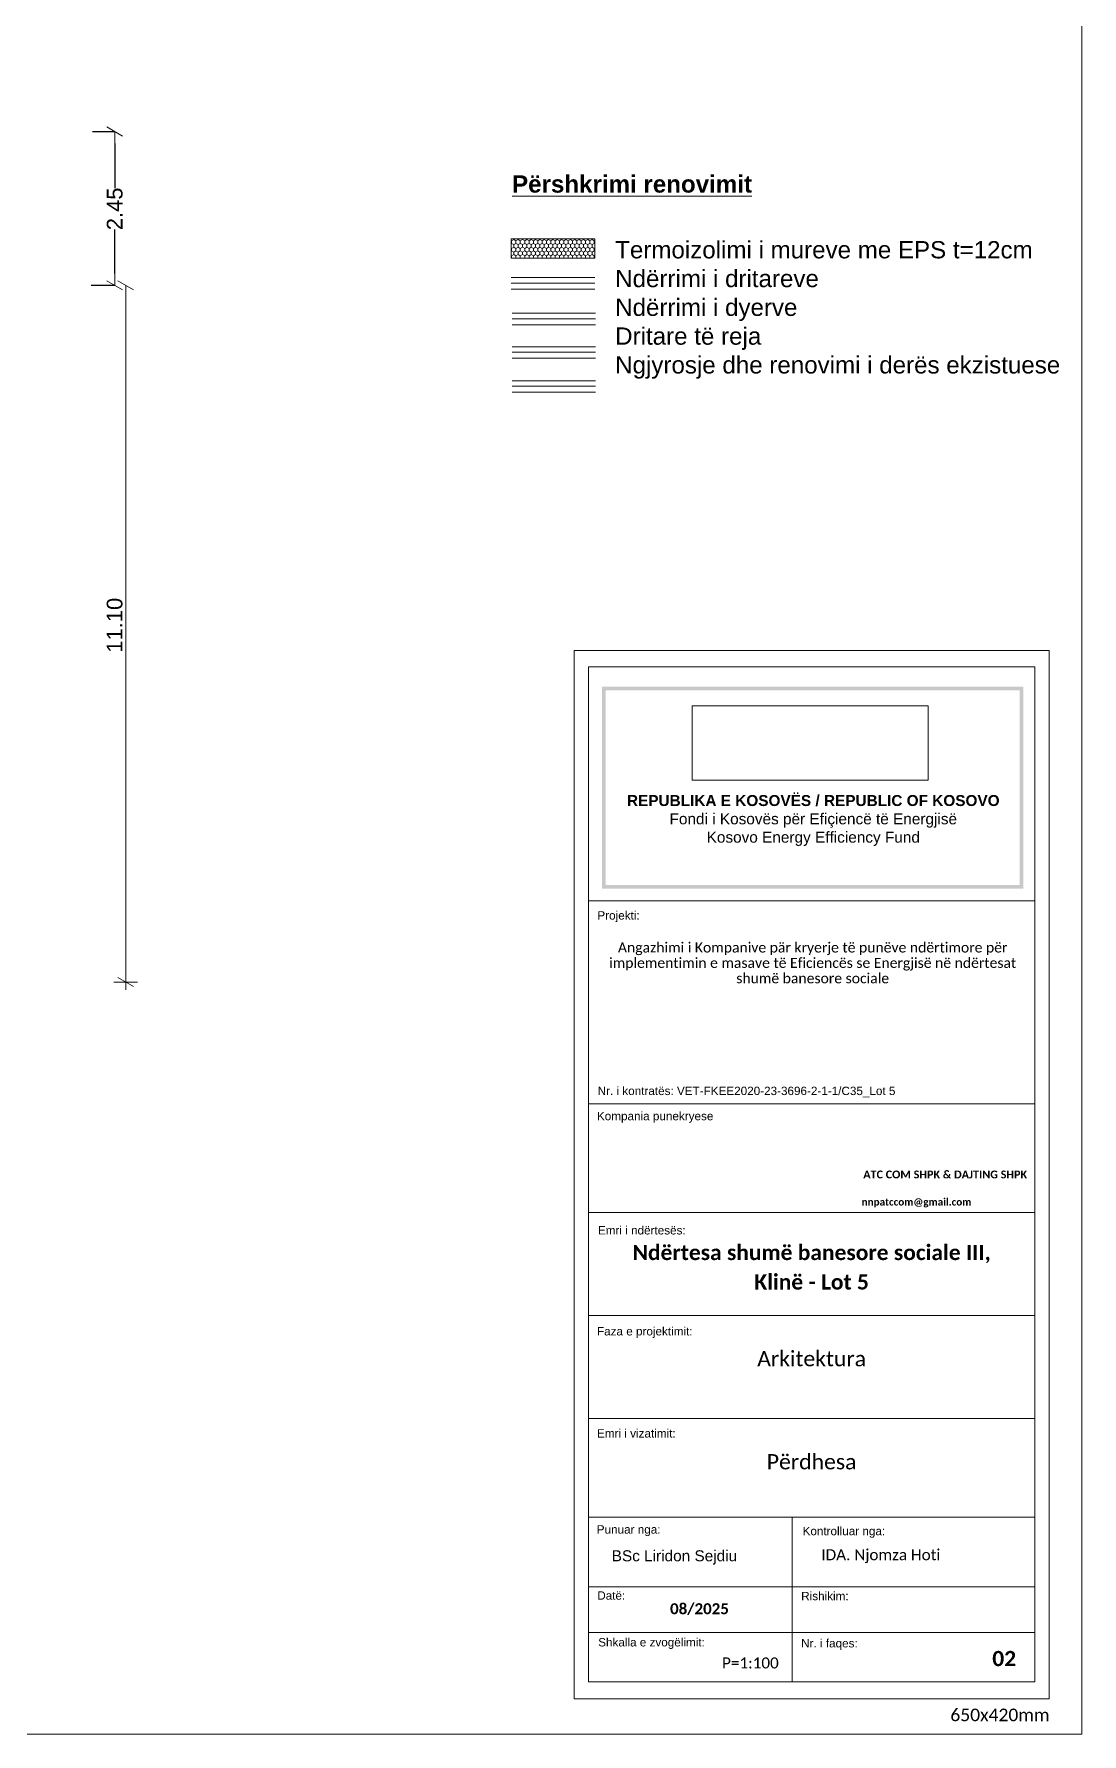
# Model space of a CAD drawing. Header units: feet. Extents: x 2791058 to 2855058, y -67651 to -26651.
# Drawn here: x 2838367 to 2855058, y -67651 to -40570 of the extents above; entities that cross this region are included whole.
import ezdxf

# ---------------------------------------------------------------- set-up
doc = ezdxf.new("R2010")
doc.units = ezdxf.units.FT
doc.header["$MEASUREMENT"] = 0
doc.header["$XCLIPFRAME"] = 0
for name, color, linetype, lineweight in [('Annotation - Text_Pen_No__1', 7, 'Continuous', 0), ('Dimensioning - General_Pen_No__41', 7, 'Continuous', 0), ('Shell - Roof_Pen_No__1', 7, 'Continuous', 0), ('Shell - Roof_Pen_No__21', 7, 'Continuous', 0), ('Structural - Bearing_Pen_No__1', 7, 'Continuous', 0), ('Structural - Bearing_Pen_No__11', 171, 'Continuous', 0), ('Structural - Bearing_Pen_No__20', 1, 'Continuous', 0), ('Structural - Bearing_Pen_No__60', 230, 'Continuous', 0), ('Text blocks_Pen_No__1', 7, 'Continuous', 0)]:
    doc.layers.add(name, color=color, linetype=linetype, lineweight=lineweight)
for name, color, linetype, lineweight, true_color in [('Annotation - Text_Pen_No__61', 7, 'Continuous', 0, 0x6a6a6a), ('Shell - Roof_Pen_No__61', 7, 'Continuous', 0, 0x6a6a6a), ('Structural - Bearing_Pen_No__14', 7, 'Continuous', 0, 0xbd8b17), ('Structural - Bearing_Pen_No__4', 7, 'Continuous', 0, 0x029e21), ('Structural - Bearing_Pen_No__86', 7, 'Continuous', 0, 0x5555ff)]:
    doc.layers.add(name, color=color, linetype=linetype, lineweight=lineweight, true_color=true_color)
doc.layers.add('Dimensioning - General', color=7, linetype='Continuous')
doc.layers.add('Drawing & Figure', color=7, linetype='Continuous')
doc.styles.add('GENERATED_STYLE_1', font='arial.ttf')
doc.styles.add('GENERATED_STYLE_2', font='arialbd.ttf')
doc.styles.add('GENERATED_STYLE_3', font='calibri.ttf')
doc.styles.add('GENERATED_STYLE_4', font='calibrib.ttf')
doc.styles.add('GENERATED_STYLE_5', font='calibril.ttf')
doc.dimstyles.new('GENERATED_STYLE__2', dxfattribs={"dimtxt": 250, "dimasz": 190, "dimexe": 0.18, "dimexo": 3, "dimgap": 0.09, "dimtad": 1, "dimlfac": 0.001, "dimzin": 0, "dimdsep": 46, "dimtxsty": 'GENERATED_STYLE_1', "dimblk": 'ARROWHEAD_2', "dimblk1": 'ARROWHEAD_2', "dimblk2": 'ARROWHEAD_2', "dimcen": 0.09, "dimclrd": 7, "dimclre": 7, "dimclrt": 7, "dimadec": 0, "dimazin": 0, "dimtfac": 1, "dimtdec": 4, "dimtmove": 0, "dimatfit": 3, "dimfxl": 1, "dimtolj": 1, "dimtzin": 0, "dimarcsym": 0})
picture_1 = doc.add_image_def('image1.png', size_in_pixel=(354, 134))

# ---------------------------------------------------------------- blocks, each defined once
blk = doc.blocks.new('ARROWHEAD_2')
at = {"color": 0, "linetype": 'Continuous', "lineweight": 0}
for p, q in [((0, 0), (-1, 0)), ((-0.38, -0.66), (0.38, 0.66))]:
    blk.add_line(p, q, dxfattribs=at)
blk = doc.blocks.new('*D149')
at = {"layer": 'Defpoints', "color": 0, "linetype": 'Continuous', "transparency": 16777216}
for p in [(2839296, -42123), (2839273, -44573), (2839653, -44573)]:
    blk.add_point(p, dxfattribs=at)
at = {"layer": 'Dimensioning - General', "color": 7, "linetype": 'Continuous', "lineweight": -2, "transparency": 16777216}
for p, q in [((2839299, -42123), (2839653, -42123)), ((2839653, -42313), (2839653, -43028)), ((2839653, -44383), (2839653, -43683)), ((2839276, -44573), (2839653, -44573))]:
    blk.add_line(p, q, dxfattribs=at)
at = {"layer": 'Dimensioning - General', "color": 7, "linetype": 'Continuous', "lineweight": -2, "transparency": 16777216, "xscale": 190, "yscale": 190, "zscale": 190}
for p, rotation in [((2839653, -42123), 90), ((2839653, -44573), 270)]:
    blk.add_blockref('ARROWHEAD_2', p, dxfattribs=dict(at, rotation=rotation))
at = {"layer": 'Dimensioning - General', "color": 7, "linetype": 'Continuous', "lineweight": 0, "transparency": 16777216, "insert": (2839653, -43356), "char_height": 250, "attachment_point": 5, "rotation": 90, "style": 'GENERATED_STYLE_1'}
blk.add_mtext('\\A1;2.45', dxfattribs=at)

msp = doc.modelspace()

# ---------------------------------------------------------------- hatches: boundary and pattern name
at = {"layer": 'Structural - Bearing_Pen_No__14', "linetype": 'Continuous', "lineweight": 0, "true_color": 0xbd8b17}
h = msp.add_hatch(dxfattribs=at)
h.set_pattern_fill('HEXAGONAL', color=42, style=0, pattern_type=2)
h.set_pattern_definition([(90, (2247653.82, -76424.97), (-69.282032, 0), [40, -80]), (90, (2247619.18, -76364.97), (-69.282032, 0), [40, -80]), (150, (2247653.82, -76384.97), (34.641016, 60), [40, -80]), (150, (2247584.54, -76384.97), (34.641016, 60), [40, -80]), (210, (2247653.82, -76424.97), (-34.641016, 60), [40, -80]), (210, (2247584.54, -76424.97), (-34.641016, 60), [40, -80])])
h.paths.add_polyline_path([(2845968.815, -44139.734), (2847296.999, -44139.734), (2847296.999, -43832.156), (2845968.815, -43832.156)])
at = {"layer": 'Structural - Bearing_Pen_No__86', "linetype": 'Continuous', "lineweight": 0, "true_color": 0x5555ff}
for points in [[(2847411.189, -50965.487), (2848682.43, -50965.487), (2848682.43, -51023.105), (2847468.807, -51023.105), (2847468.807, -54049.253), (2847411.189, -54049.253)], [(2848021.327, -51023.105), (2848021.327, -50965.487), (2854123.094, -50965.487), (2854123.094, -54049.253), (2854065.476, -54049.253), (2854065.476, -51023.105)], [(2847411.189, -52998.486), (2847468.807, -52998.486), (2847468.807, -54126.65), (2848682.43, -54126.65), (2848682.43, -54184.268), (2847411.189, -54184.268)], [(2848021.327, -54184.268), (2848021.327, -54126.65), (2854065.476, -54126.65), (2854065.476, -52998.486), (2854123.094, -52998.486), (2854123.094, -54184.268)]]:
    msp.add_hatch(color=173, dxfattribs=at).paths.add_polyline_path(points)

# ---------------------------------------------------------------- linework, layer by layer
at = {"layer": 'Dimensioning - General', "color": 7, "linetype": 'Continuous', "lineweight": 0}
for p, q in [((2839953.1, -44644.868), (2839703.1, -44500.53)), ((2839828.1, -44572.699), (2839828.1, -55672.699)), ((2839640.6, -55672.699), (2840015.6, -55672.699)), ((2839703.1, -55600.53), (2839953.1, -55744.868)), ((2839828.1, -55672.699), (2839828.1, -55794.949))]:
    msp.add_line(p, q, dxfattribs=at)
at = {"layer": 'Shell - Roof_Pen_No__1', "color": 7, "linetype": 'Continuous', "lineweight": 0}
for p, q in [((2846968.567, -50390.067), (2854534.532, -50390.067)), ((2846968.567, -57613.376), (2846968.567, -50390.067)), ((2854534.532, -50390.067), (2854534.532, -67090.382)), ((2847199.039, -57613.376), (2847199.039, -50652.579)), ((2847199.039, -50652.579), (2854304.06, -50652.579)), ((2854304.06, -50652.579), (2854304.06, -57613.376)), ((2854304.06, -54377.208), (2847199.039, -54377.208)), ((2847199.039, -66819.915), (2847199.039, -54942.57)), ((2854304.06, -54942.57), (2854304.06, -66819.915)), ((2854304.06, -57613.376), (2847199.039, -57613.376)), ((2854304.06, -57613.376), (2847199.039, -57613.376)), ((2854304.06, -59341.541), (2847199.039, -59341.541)), ((2854304.06, -60983.666), (2847199.039, -60983.666)), ((2854304.06, -62625.791), (2847199.039, -62625.791)), ((2854304.06, -64198.016), (2847199.039, -64198.016)), ((2850442.876, -64198.016), (2850442.876, -66819.915)), ((2854304.06, -65305.045), (2847199.039, -65305.045)), ((2854304.06, -66032.898), (2847199.039, -66032.898)), ((2854304.06, -66819.915), (2847199.039, -66819.915)), ((2854534.532, -67090.382), (2846968.567, -67090.382))]:
    msp.add_line(p, q, dxfattribs=at)
at = {"layer": 'Shell - Roof_Pen_No__21', "color": 7, "linetype": 'Continuous', "lineweight": 0}
for p, q in [((2855057.579, -67651.285), (2855057.579, -26651.285)), ((2855057.579, -67651.285), (2855057.579, -26651.285)), ((2791057.579, -67651.285), (2855057.579, -67651.285))]:
    msp.add_line(p, q, dxfattribs=at)
at = {"layer": 'Shell - Roof_Pen_No__61', "color": 251, "linetype": 'Continuous', "lineweight": 0, "true_color": 0x6a6a6a}
msp.add_line((2846968.567, -67090.382), (2846968.567, -54942.57), dxfattribs=at)
at = {"layer": 'Structural - Bearing_Pen_No__1', "color": 7, "linetype": 'Continuous', "lineweight": 0, "flags": 128}
msp.add_lwpolyline([(2845968.815, -44139.734), (2847296.999, -44139.734), (2847296.999, -43832.156), (2845968.815, -43832.156)], close=True, dxfattribs=at)
at = {"layer": 'Structural - Bearing_Pen_No__11', "color": 171, "linetype": 'Continuous', "lineweight": 0}
for p, q in [((2845982.18, -46092.899), (2847310.364, -46092.899)), ((2845982.18, -46181.684), (2847310.364, -46181.684)), ((2845982.18, -46276.608), (2847310.364, -46276.608))]:
    msp.add_line(p, q, dxfattribs=at)
at = {"layer": 'Structural - Bearing_Pen_No__20', "color": 1, "linetype": 'Continuous', "lineweight": 0}
for p, q in [((2845968.815, -44449.583), (2847296.999, -44449.583)), ((2845968.815, -44538.368), (2847296.999, -44538.368)), ((2845968.815, -44633.292), (2847296.999, -44633.292))]:
    msp.add_line(p, q, dxfattribs=at)
at = {"layer": 'Structural - Bearing_Pen_No__4', "color": 104, "linetype": 'Continuous', "lineweight": 0, "true_color": 0x029e21}
for p, q in [((2845982.18, -45551.587), (2847310.364, -45551.587)), ((2845982.18, -45640.372), (2847310.364, -45640.372)), ((2845982.18, -45735.296), (2847310.364, -45735.296))]:
    msp.add_line(p, q, dxfattribs=at)
at = {"layer": 'Structural - Bearing_Pen_No__60', "color": 230, "linetype": 'Continuous', "lineweight": 0}
for p, q in [((2845982.18, -45017.207), (2847310.364, -45017.207)), ((2845982.18, -45105.992), (2847310.364, -45105.992)), ((2845982.18, -45200.916), (2847310.364, -45200.916))]:
    msp.add_line(p, q, dxfattribs=at)

# ---------------------------------------------------------------- texts
at = {"layer": 'Annotation - Text_Pen_No__1', "color": 7}
for s, style, p in [('IDA. Njomza Hoti', 'GENERATED_STYLE_3', (2850906.016, -64883.18)), ('08/2025', 'GENERATED_STYLE_4', (2848496.927, -65743.305))]:
    msp.add_text(s, height=175, dxfattribs=dict(at, style=style)).set_placement(p)
at = {"layer": 'Annotation - Text_Pen_No__1', "color": 7, "linetype": 'Continuous', "lineweight": 0, "attachment_point": 2}
for s, insert, char_height, style in [('\\A1;REPUBLIKA E KOSOVËS / REPUBLIC OF KOSOVO\\P{\\fArial|b0|i0|c0|p34;Fondi i Kosovës për Efiçiencë të Energjisë\\PKosovo Energy Efficiency Fund\\P}', (2850778.013, -52693.432), 175, 'GENERATED_STYLE_2'), ('\\A1;Arkitektura', (2850751.549, -61550.826), 242.5, 'GENERATED_STYLE_3'), ('\\A1;Përdhesa', (2850751.549, -63192.951), 242.5, 'GENERATED_STYLE_3'), ('\\A1; 02', (2853776.415, -66327.985), 242.5, 'GENERATED_STYLE_4'), ('\\A1;P=1:100', (2849776.467, -66431.425), 175, 'GENERATED_STYLE_3')]:
    msp.add_mtext(s, dxfattribs=dict(at, insert=insert, char_height=char_height, style=style))
at = {"layer": 'Annotation - Text_Pen_No__1', "color": 7, "linetype": 'Continuous', "lineweight": 5, "insert": (2850768.515, -55041.768), "char_height": 160, "width": 6797.99537, "attachment_point": 2, "line_spacing_factor": 0.919632, "style": 'GENERATED_STYLE_5'}
msp.add_mtext('\\A1;Angazhimi i Kompanive pär kryerje të punëve ndërtimore për implementimin e masave të Eficiencës se Energjisë në ndërtesat shumë banesore sociale', dxfattribs=at)
at = {"layer": 'Annotation - Text_Pen_No__1', "color": 7, "linetype": 'Continuous', "lineweight": 5, "attachment_point": 2}
for s, insert, char_height, style in [('\\A1;ATC COM SHPK & DAJTING SHPK ', (2852878.607, -58675.523), 125, 'GENERATED_STYLE_4'), ('\\A1;BSc Liridon Sejdiu', (2848566.508, -64724.821), 175, 'GENERATED_STYLE_1')]:
    msp.add_mtext(s, dxfattribs=dict(at, insert=insert, char_height=char_height, style=style))
at = {"layer": 'Annotation - Text_Pen_No__1', "color": 7, "linetype": 'Continuous', "lineweight": 0, "insert": (2850751.549, -59859.029), "char_height": 242.5, "attachment_point": 2, "line_spacing_factor": 1.16153, "style": 'GENERATED_STYLE_4'}
msp.add_mtext('\\A1;Ndërtesa shumë banesore sociale III, \\PKlinë - Lot 5', dxfattribs=at)
at = {"layer": 'Annotation - Text_Pen_No__61', "color": 251, "linetype": 'Continuous', "lineweight": 0, "true_color": 0x6a6a6a, "insert": (2853751.093, -67247.013), "char_height": 200, "attachment_point": 2, "style": 'GENERATED_STYLE_3'}
msp.add_mtext('\\A1;650x420mm', dxfattribs=at)
at = {"layer": 'Dimensioning - General', "color": 7, "lineweight": 0, "insert": (2839778.1, -50425.128), "char_height": 250, "attachment_point": 7, "rotation": 90, "style": 'GENERATED_STYLE_1'}
msp.add_mtext('\\A1;11.10', dxfattribs=at)
at = {"layer": 'Dimensioning - General_Pen_No__41', "color": 7, "linetype": 'Continuous', "lineweight": 0, "attachment_point": 7}
for s, insert, char_height, style in [('\\A1;{\\LPërshkrimi renovimit}', (2845980.313, -43100.624), 275, 'GENERATED_STYLE_2'), ('\\A1;Projekti:', (2847339.908, -54717.746), 133.375, 'GENERATED_STYLE_1'), ('\\A1;Nr. i kontratës: VET-FKEE2020-23-3696-2-1-1/C35_Lot 5', (2847343.655, -57511.339), 133.375, 'GENERATED_STYLE_1'), ('\\A1;Kompania punekryese', (2847333.07, -57914.223), 133.375, 'GENERATED_STYLE_1'), ('\\A1;Emri i ndërtesës:', (2847347.565, -59695.295), 133.375, 'GENERATED_STYLE_1'), ('\\A1;Faza e projektimit:', (2847333.368, -61342.271), 133.375, 'GENERATED_STYLE_1'), ('\\A1;Emri i vizatimit:', (2847333.833, -62930.548), 133.375, 'GENERATED_STYLE_1'), ('\\A1;Punuar nga:', (2847329.673, -64499.11), 133.375, 'GENERATED_STYLE_1'), ('\\A1;Kontrolluar nga:', (2850607.31, -64525.192), 133.375, 'GENERATED_STYLE_1'), ('\\A1;Datë:', (2847337.678, -65513.896), 133.375, 'GENERATED_STYLE_1'), ('\\A1;Rishikim:', (2850585.516, -65522.118), 133.375, 'GENERATED_STYLE_1'), ('\\A1;Shkalla e zvogëlimit:', (2847352.512, -66296.499), 133.375, 'GENERATED_STYLE_1'), ('\\A1;Nr. i faqes:', (2850584.332, -66312.095), 133.375, 'GENERATED_STYLE_1')]:
    msp.add_mtext(s, dxfattribs=dict(at, insert=insert, char_height=char_height, style=style))
at = {"layer": 'Dimensioning - General_Pen_No__41', "color": 7, "linetype": 'Continuous', "lineweight": 5, "insert": (2851548.656, -59262.732), "char_height": 115, "attachment_point": 7, "line_spacing_factor": 0.922253, "style": 'GENERATED_STYLE_1'}
msp.add_mtext('\\A1;\\pt737.29,1517,2350.4,3281.9;{\\fCalibri|b1|i0|c0|p34;nnpatccom@gmail.com}', dxfattribs=at)
at = {"layer": 'Text blocks_Pen_No__1', "color": 7, "linetype": 'Continuous', "lineweight": 0, "insert": (2847622.742, -43869.151), "char_height": 275, "attachment_point": 1, "style": 'GENERATED_STYLE_1'}
msp.add_mtext('\\A1;Termoizolimi i mureve me EPS t=12cm\\PNdërrimi i dritareve\\PNdërrimi i dyerve\\PDritare të reja\\PNgjyrosje dhe renovimi i derës ekzistuese\\P', dxfattribs=at)

# ---------------------------------------------------------------- dimensions: what is measured, and where the dimension line sits
at = {"layer": 'Dimensioning - General', "color": 7, "linetype": 'Continuous', "lineweight": 0}
dim = msp.add_linear_dim(base=(2839653.1, -44572.699), p1=(2839295.982, -42122.699), p2=(2839273.381, -44572.699), angle=270, dimstyle='GENERATED_STYLE__2', dxfattribs=at)
dim.commit()
dim.dimension.update_dxf_attribs({"geometry": '*D149', "text_midpoint": (2839653.1, -43355.565), "dimtype": 160, "text_rotation": 90})

# ---------------------------------------------------------------- pictures from other files: only their frames are drawn
at = {"layer": 'Drawing & Figure', "linetype": 'Continuous', "lineweight": 0}
image = msp.add_image(picture_1, insert=(2848850.567, -52458.187), size_in_units=(3758.688, 1183.979), dxfattribs=at)
image.set_boundary_path([(-0.5, -0.5), (353.5, 133.5)])

doc.saveas('drawing.dxf')
